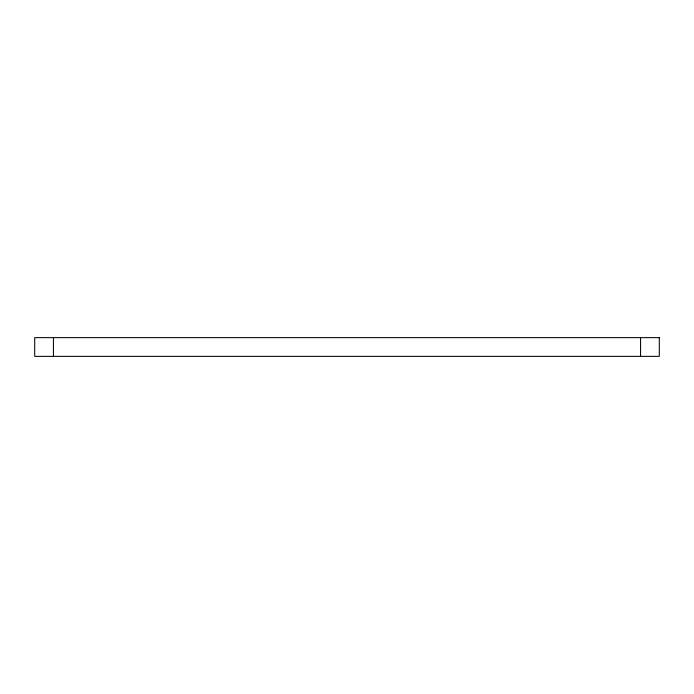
<?xml version="1.0" encoding="UTF-8"?>
<svg xmlns="http://www.w3.org/2000/svg" width="694" height="694" viewBox="0 0 694 694"><rect width="100%" height="100%" fill="white"/><g stroke="black" fill="none" stroke-linecap="round" stroke-linejoin="round"><path stroke-width="1.04" d="M640.562 337.631L640.562 356.369M53.438 337.631L53.438 356.369M659.3 337.631L34.7 337.631L34.7 356.369L659.3 356.369L659.3 337.631"/></g></svg>
